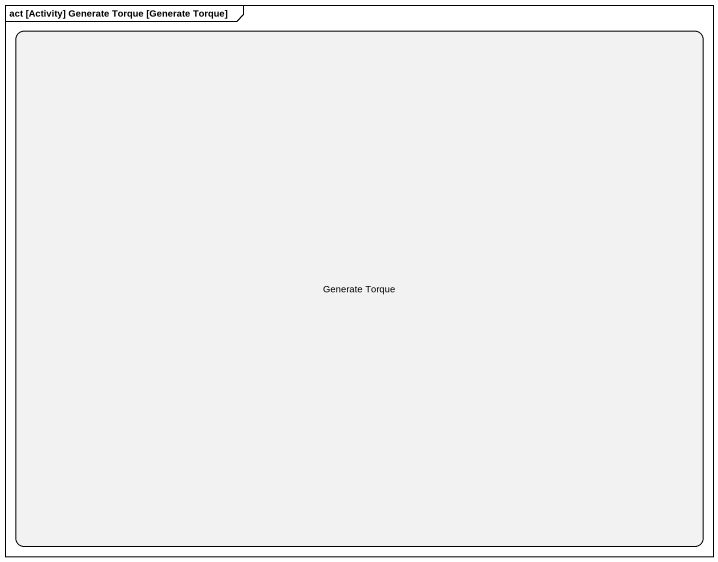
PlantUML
@startuml
mainframe act [Activity] Generate Torque [Generate Torque]
hide empty description
state "Generate Torque" as Generate_Torque
@enduml
